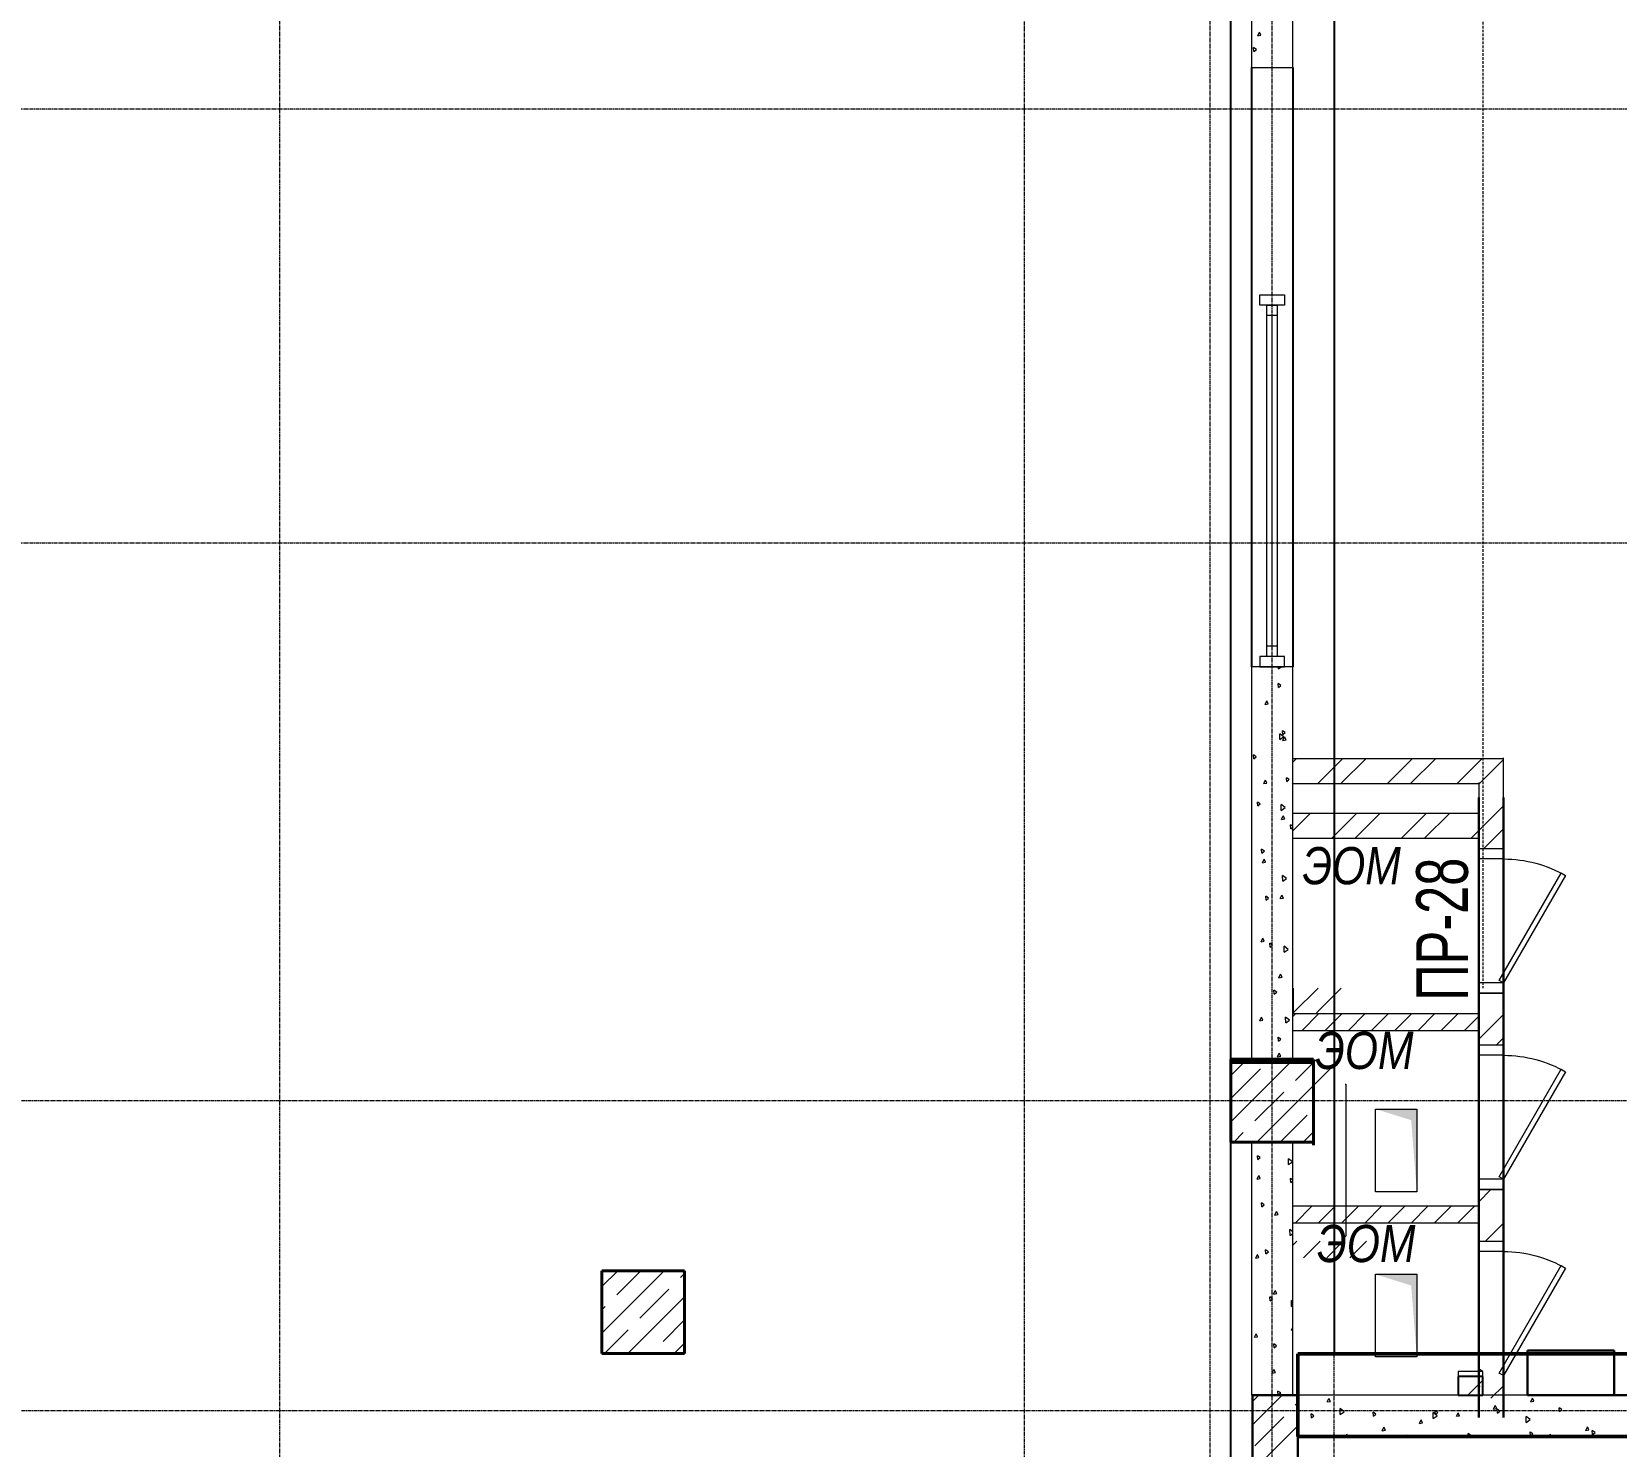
# Model space of a CAD drawing. Header units: millimetres. Extents: x -231292 to 573618, y -153144 to 564035.
# Drawn here: x 15483 to 23148, y -93817 to -86972 of the extents above; entities that cross this region are included whole.
import ezdxf
from ezdxf.enums import TextEntityAlignment as Align

# ---------------------------------------------------------------- set-up
doc = ezdxf.new("R2010")
doc.units = ezdxf.units.MM
for name, pattern in [('CENTER2', [28.575, 19.05, -3.175, 3.175, -3.175]), ('DASHED', [19.05, 12.7, -6.35]), ('HIDDEN2', [4.7625, 3.175, -1.5875])]:
    doc.linetypes.add(name, pattern=pattern)
doc.layers.get('0').update_dxf_attribs({"color": 250})
for name, color, linetype, lineweight in [('АР_Колонны', 250, 'Continuous', 35), ('АР_Мебель', 250, 'Continuous', 5), ('АР_Окна', 250, 'Continuous', 5), ('АР_Стены ЖБ', 250, 'Continuous', 35), ('АР_Стены кирпич', 250, 'Continuous', 20), ('АР_Стены ПЕНОблок', 250, 'Continuous', 20), ('АР_Штриховка', 250, 'Continuous', 0), ('Двери кабины', 250, 'Continuous', 0), ('РД_Оси_100', 250, 'Continuous', 0), ('РД_проем_инж перемыч_фахверк', 250, 'Continuous', 18), ('ЭОМ_отверстия', 250, 'Continuous', 5)]:
    doc.layers.add(name, color=color, linetype=linetype, lineweight=lineweight)
for name, color, linetype, lineweight, plot in [('КР_Балки-0.5', 60, 'Continuous', 50, False), ('РД_Проем', 250, 'Continuous', 0, False), ('РД_проем_инж перемыч_подсчет', 250, 'Continuous', 30, False)]:
    doc.layers.add(name, color=color, linetype=linetype, lineweight=lineweight, plot=plot)
doc.layers.add('МАГНИТЫ', color=7, linetype='Continuous', lineweight=30, true_color=0xd100d1)
doc.layers.add('РД_Витраж_вн', color=250, linetype='Continuous')
doc.layers.add('РД_Перемычка инж проемов', color=250, linetype='Continuous')
doc.styles.add('Arial0', font='arial.ttf')
doc.styles.add('MtXpl_Arial_Narrow', font='ARIALNI.TTF')
doc.styles.add('style1', font='ARIALN.TTF')
doc.styles.add('ккк', font='isocpeur.ttf', dxfattribs={"width": 0.85, "oblique": 15})

# ---------------------------------------------------------------- blocks, each defined once
blk = doc.blocks.new('оси_рен')
at = {"layer": 'РД_Оси_100', "color": 251, "linetype": 'CENTER2', "true_color": 0x636466}
for p, q in [((1189697.958, 197413.25), (1241712.916, 197413.25)), ((1189697.958, 195313.25), (1241712.916, 195313.25))]:
    blk.add_line(p, q, dxfattribs=at)
for points in [[(1203452.916, 135558.25), (1203452.916, 223268.25)], [(1207052.916, 223268.25), (1207052.916, 135558.25)], [(1207952.916, 135558.25), (1207952.916, 223268.25)], [(1208252.916, 135558.25), (1208252.916, 223268.25)], [(1208552.916, 135558.25), (1208552.916, 223268.25)], [(1241712.916, 192613.25), (1189697.958, 192613.25)], [(1241712.916, 191113.25), (1190197.958, 191113.25), (1189697.958, 191263.25)]]:
    blk.add_lwpolyline(points, dxfattribs=at)
blk = doc.blocks.new('otv')
at = {"linetype": 'Continuous'}
blk.add_lwpolyline([(0, -1), (0, 0), (1, 0), (1, -1)], close=True, dxfattribs=at)
blk.add_solid([(0, -1), (0, 0), (0.135, -0.137), (1, 0)], dxfattribs=at)
blk = doc.blocks.new('MOK-МаркаПеремычки')
at = {"color": 0, "style": 'ккк', "oblique": 15, "width": 0.85}
blk.add_attdef('АР-ПРОЕМ:ПЕРЕМЫЧКА', text='', height=2.5, dxfattribs=at).set_placement((0, 0), align=Align.MIDDLE)

msp = doc.modelspace()

# ---------------------------------------------------------------- hatches: boundary and pattern name
at = {"layer": 'АР_Штриховка', "linetype": 'Continuous', "lineweight": 0}
h = msp.add_hatch(dxfattribs=at)
h.set_pattern_fill('ANSI32', color=256, scale=25, style=0)
h.set_pattern_definition([(45, (8882.19, -162365.32), (-168.3798, 168.3798), []), (45, (8994.44, -162365.32), (-168.3798, 168.3798), [])])
h.paths.add_polyline_path([(21582.185, -90490.308), (21582.185, -90610.308), (22482.185, -90610.308), (22602.185, -90490.308)], flags=0)
h = msp.add_hatch(dxfattribs=at)
h.set_pattern_fill('ANSI32', color=256, scale=25, angle=-360, style=0)
h.set_pattern_definition([(45, (8883.46, -162360.2), (-168.3798, 168.3798), []), (45, (8995.7, -162360.2), (-168.3798, 168.3798), [])])
h.paths.add_polyline_path([(22603.458, -90485.185), (22483.458, -90605.185), (22483.458, -90755.185), (22513.458, -90835.185), (22603.458, -90875.185)], flags=0)
h.paths.add_polyline_path([(22603.458, -90875.185), (22513.458, -90835.185), (22483.458, -90875.185), (22483.458, -90925.185), (22603.458, -90925.185)], flags=0)
h.paths.add_polyline_path([(22603.458, -91625.185), (22483.458, -91625.185), (22483.458, -91875.185), (22603.458, -91875.185)], flags=0)
h.paths.add_polyline_path([(22603.458, -92575.185), (22483.458, -92575.185), (22483.458, -92825.185), (22603.458, -92825.185)], flags=0)
h.paths.add_polyline_path([(22603.458, -93525.185), (22483.458, -93525.185), (22483.458, -93585.185), (22603.458, -93585.185)], flags=0)
h = msp.add_hatch(dxfattribs=at)
h.set_pattern_fill('ANSI32', color=256, scale=25, style=0)
h.set_pattern_definition([(45, (8883.46, -162360.2), (-168.3798, 168.3798), []), (45, (8995.7, -162360.2), (-168.3798, 168.3798), [])])
h.paths.add_polyline_path([(21583.458, -90755.185), (21583.458, -90875.185), (22483.458, -90875.185), (22513.458, -90835.185), (22483.458, -90755.185)], flags=0)
at = {"layer": 'АР_Штриховка', "linetype": 'Continuous', "lineweight": 0, "ltscale": 0.5}
h = msp.add_hatch(dxfattribs=at)
h.set_pattern_fill('ANSI31', color=256, scale=25, angle=-360, style=0)
h.set_pattern_definition([(45, (8883.46, -162360.19), (-56.1266, 56.1266), [])])
h.paths.add_polyline_path([(22483.458, -91805.185), (22483.458, -91725.185), (21583.458, -91725.185), (21583.458, -91805.185)], flags=0)
h = msp.add_hatch(dxfattribs=at)
h.set_pattern_fill('ANSI31', color=256, scale=25, style=0)
h.set_pattern_definition([(45, (8883.46, -162360.19), (-56.1266, 56.1266), [])])
h.paths.add_polyline_path([(22483.458, -92735.185), (22483.458, -92655.185), (21583.458, -92655.185), (21583.458, -92735.185)], flags=0)

# ---------------------------------------------------------------- linework, layer by layer
at = {"lineweight": -3}
for points in [[(21783.458, -93370.275), (36407.809, -93370.275), (36407.809, -76377.472), (21783.458, -76377.472)], [(21283.458, -80265.283), (8983.458, -80265.283), (8983.458, -98050.283), (21283.458, -98050.283)]]:
    msp.add_lwpolyline(points, close=True, dxfattribs=at)
at = {"layer": 'АР_Колонны', "color": 18, "linetype": 'HIDDEN2', "lineweight": 25, "true_color": 0x000000}
for p, q in [((21283.458, -91945.283), (21683.458, -91945.283)), ((21283.458, -92345.283), (21283.458, -91945.283)), ((21683.458, -91945.283), (21683.458, -92345.283)), ((21683.458, -92345.283), (21283.458, -92345.283)), ((18240.856, -92968.125), (18640.856, -92968.125)), ((18240.856, -93368.125), (18240.856, -92968.125)), ((18640.856, -92968.125), (18640.856, -93368.125)), ((18640.856, -93368.125), (18240.856, -93368.125))]:
    msp.add_line(p, q, dxfattribs=at)
at = {"layer": 'АР_Колонны', "color": 18, "linetype": 'Continuous', "lineweight": 30, "true_color": 0x000000}
for p, q in [((21683.458, -91945.283), (21283.458, -91945.283)), ((21283.458, -91945.283), (21283.458, -92345.283)), ((21683.458, -92345.283), (21683.458, -91945.283)), ((21283.458, -92345.283), (21683.458, -92345.283)), ((18640.856, -92968.125), (18240.856, -92968.125)), ((18240.856, -92968.125), (18240.856, -93368.125)), ((18640.856, -93368.125), (18640.856, -92968.125)), ((18240.856, -93368.125), (18640.856, -93368.125))]:
    msp.add_line(p, q, dxfattribs=at)
at = {"layer": 'АР_Колонны', "linetype": 'HIDDEN2', "lineweight": 25}
for p, q in [((21283.458, -91960.193), (21683.458, -91960.193)), ((21683.458, -91960.193), (21683.458, -92360.193))]:
    msp.add_line(p, q, dxfattribs=at)
at = {"layer": 'АР_Колонны', "linetype": 'Continuous', "lineweight": 35}
for p in [(21283.458, -91960.193), (21683.458, -92360.193)]:
    msp.add_line(p, (21683.458, -91960.193), dxfattribs=at)
at = {"layer": 'АР_Мебель', "color": 18, "linetype": 'DASHED', "true_color": 0x000000}
for p, q in [((21583.458, -91600.283), (21583.458, -76465.283)), ((22503.452, -76465.314), (22503.417, -91600.314))]:
    msp.add_line(p, q, dxfattribs=at)
at = {"layer": 'АР_Окна', "color": 18, "linetype": 'Continuous', "lineweight": 5, "true_color": 0x000000}
for p, q in [((21383.458, -90045.283), (21383.458, -88245.283)), ((21583.458, -90045.283), (21583.458, -88245.283)), ((21508.458, -88345.283), (21458.458, -88345.283)), ((21483.458, -89945.283), (21483.458, -88345.283)), ((21508.458, -89945.283), (21458.458, -89945.283))]:
    msp.add_line(p, q, dxfattribs=at)
for points in [[(21423.458, -88295.283), (21423.458, -88245.283), (21543.458, -88245.283), (21543.458, -88295.283)], [(21508.458, -89995.283), (21458.458, -89995.283), (21458.458, -88295.283), (21508.458, -88295.283)], [(21423.458, -89995.283), (21423.458, -90045.283), (21543.458, -90045.283), (21543.458, -89995.283)]]:
    msp.add_lwpolyline(points, close=True, dxfattribs=at)
at = {"layer": 'АР_Стены ЖБ', "color": 18, "linetype": 'Continuous', "lineweight": 40, "true_color": 0x000000}
for p, q in [((21683.458, -91945.283), (21283.458, -91945.283)), ((21283.458, -91945.283), (21283.458, -92345.283)), ((21683.458, -92345.283), (21683.458, -91945.283)), ((21283.458, -92345.283), (21683.458, -92345.283)), ((18640.856, -92968.125), (18240.856, -92968.125)), ((18240.856, -92968.125), (18240.856, -93368.125)), ((18640.856, -93368.125), (18640.856, -92968.125)), ((18240.856, -93368.125), (18640.856, -93368.125))]:
    msp.add_line(p, q, dxfattribs=at)
at = {"layer": 'АР_Стены ЖБ', "linetype": 'Continuous', "lineweight": 40}
for p, q in [((21683.458, -91960.193), (21283.458, -91960.193)), ((21683.458, -92360.193), (21683.458, -91960.193))]:
    msp.add_line(p, q, dxfattribs=at)
at = {"layer": 'АР_Стены ЖБ', "color": 18, "linetype": 'Continuous', "lineweight": 30, "true_color": 0x000000}
for p, q in [((21608.506, -93570.275), (21388.506, -93570.275)), ((21388.506, -93570.275), (21388.506, -98050.283)), ((21608.506, -98270.283), (21608.506, -93570.275))]:
    msp.add_line(p, q, dxfattribs=at)
at = {"layer": 'АР_Стены кирпич', "linetype": 'Continuous', "lineweight": 20}
for p, q in [((22602.185, -90490.308), (21582.185, -90490.308)), ((22603.458, -90925.185), (22603.458, -90485.185)), ((21582.185, -90610.308), (22482.185, -90610.308)), ((22483.458, -90605.185), (22483.458, -90755.185)), ((22483.458, -90755.185), (21583.458, -90755.185)), ((21583.458, -90875.185), (22483.458, -90875.185)), ((22483.458, -90875.185), (22483.458, -90925.185)), ((22483.458, -90925.185), (22603.458, -90925.185)), ((22603.458, -91625.185), (22483.458, -91625.185)), ((22483.458, -91625.185), (22483.458, -91875.185)), ((22603.458, -91875.185), (22603.458, -91625.185)), ((22483.458, -91875.185), (22603.458, -91875.185)), ((22603.458, -92575.185), (22483.458, -92575.185)), ((22483.458, -92575.185), (22483.458, -92825.185)), ((22603.458, -92825.185), (22603.458, -92575.185)), ((22483.458, -92825.185), (22603.458, -92825.185))]:
    msp.add_line(p, q, dxfattribs=at)
at = {"layer": 'АР_Стены кирпич', "linetype": 'Continuous', "lineweight": 0}
for p, q in [((22483.458, -90925.185), (22483.458, -91625.185)), ((22603.458, -91625.185), (22603.458, -90925.185)), ((22483.458, -91875.185), (22483.458, -92575.185)), ((22603.458, -92575.185), (22603.458, -91875.185)), ((22483.458, -92825.185), (22483.458, -93525.185)), ((22603.458, -93525.185), (22603.458, -92825.185))]:
    msp.add_line(p, q, dxfattribs=at)
at = {"layer": 'АР_Стены кирпич', "color": 18, "linetype": 'Continuous', "lineweight": 25, "true_color": 0x000000}
for p, q in [((21583.458, -91600.283), (21583.458, -91720.283)), ((21683.458, -91945.283), (21683.458, -92065.283)), ((22503.458, -93480.275), (22383.458, -93480.275)), ((22383.458, -93480.275), (22383.458, -93570.275)), ((22503.458, -93570.275), (22503.458, -93480.275)), ((22383.458, -93570.275), (22503.458, -93570.275))]:
    msp.add_line(p, q, dxfattribs=at)
at = {"layer": 'АР_Стены ПЕНОблок', "color": 18, "linetype": 'Continuous', "lineweight": 20, "true_color": 0x000000}
for p, q in [((21383.458, -86345.283), (21383.458, -87145.283)), ((21583.458, -87145.283), (21583.458, -86345.283)), ((21383.458, -87145.283), (21583.458, -87145.283)), ((21583.458, -90045.283), (21383.458, -90045.283)), ((21383.458, -90045.283), (21383.458, -91945.283)), ((21583.458, -91945.283), (21583.458, -90045.283)), ((21383.458, -91945.283), (21583.458, -91945.283)), ((21583.458, -92345.283), (21383.458, -92345.283)), ((21383.458, -92345.283), (21383.458, -93570.275)), ((21583.458, -93570.275), (21583.458, -92345.283)), ((21582.458, -92825.275), (21582.458, -92905.275)), ((21383.458, -93570.275), (21583.458, -93570.275)), ((22383.458, -93570.275), (21608.506, -93570.275)), ((21608.506, -93570.275), (21608.506, -93770.275)), ((23203.458, -93570.275), (22383.458, -93570.275)), ((21608.506, -93770.275), (22383.458, -93770.275)), ((22383.458, -93770.275), (23203.458, -93770.275))]:
    msp.add_line(p, q, dxfattribs=at)
at = {"layer": 'АР_Стены ПЕНОблок', "linetype": 'Continuous', "lineweight": 20}
for p, q in [((22483.458, -91725.185), (21583.458, -91725.185)), ((22483.458, -91805.185), (22483.458, -91725.185)), ((21583.458, -91805.185), (22483.458, -91805.185)), ((22483.458, -92655.185), (21583.458, -92655.185)), ((22483.458, -92735.185), (22483.458, -92655.185)), ((21583.458, -92735.185), (22483.458, -92735.185))]:
    msp.add_line(p, q, dxfattribs=at)
at = {"layer": 'АР_Штриховка', "color": 18, "linetype": 'Continuous', "lineweight": 0, "true_color": 0x000000}
for p, q in [((21414.279, -86991.421), (21422.027, -86974.018)), ((21414.301, -86991.478), (21429.261, -86988.57)), ((21429.262, -86988.569), (21422.05, -86974.074)), ((21407.307, -87057.79), (21393.972, -87048.609)), ((21395.671, -87067.525), (21394.011, -87048.548)), ((21395.673, -87067.527), (21407.347, -87057.731)), ((21513.705, -90054.653), (21513.511, -90045.283)), ((21513.684, -90054.645), (21526.484, -90045.283)), ((21526.222, -90135.835), (21512.887, -90126.653)), ((21514.586, -90145.57), (21512.925, -90126.592)), ((21514.588, -90145.572), (21526.262, -90135.776)), ((21449.299, -90227.585), (21457.047, -90210.182)), ((21449.32, -90227.639), (21464.279, -90224.731)), ((21464.281, -90224.731), (21457.069, -90210.235)), ((21386.127, -90253.388), (21383.458, -90251.55)), ((21383.458, -90255.603), (21386.167, -90253.329)), ((21539.234, -90383.993), (21520.193, -90368.92)), ((21520.791, -90397.479), (21520.201, -90368.91)), ((21546.146, -90363.565), (21532.811, -90354.383)), ((21534.509, -90373.3), (21532.849, -90354.322)), ((21534.511, -90373.302), (21546.186, -90363.506)), ((21520.771, -90397.472), (21539.221, -90383.976)), ((21535.839, -90401.526), (21543.587, -90384.123)), ((21535.859, -90401.581), (21550.819, -90398.673)), ((21550.821, -90398.672), (21543.609, -90384.177)), ((21406.051, -90481.118), (21392.716, -90471.936)), ((21394.415, -90490.853), (21392.755, -90471.876)), ((21394.417, -90490.856), (21406.091, -90481.059)), ((21442.859, -90610.363), (21450.607, -90592.96)), ((21442.879, -90610.417), (21457.839, -90607.509)), ((21457.841, -90607.508), (21450.629, -90593.013)), ((21566.069, -90591.295), (21552.735, -90582.113)), ((21554.433, -90601.03), (21552.773, -90582.053)), ((21554.435, -90601.032), (21566.11, -90591.236)), ((21425.975, -90708.848), (21412.64, -90699.666)), ((21414.339, -90718.583), (21412.678, -90699.606)), ((21414.34, -90718.586), (21426.015, -90708.79)), ((21546.321, -90726.82), (21527.279, -90711.747)), ((21527.878, -90740.306), (21527.287, -90711.737)), ((21527.857, -90740.299), (21546.308, -90726.803)), ((21529.399, -90784.304), (21537.147, -90766.901)), ((21529.419, -90784.358), (21544.379, -90781.45)), ((21544.381, -90781.449), (21537.169, -90766.954)), ((21583.458, -90817.279), (21572.658, -90809.843)), ((21574.357, -90828.76), (21572.697, -90809.783)), ((21574.359, -90828.762), (21583.458, -90821.127)), ((21445.899, -90936.578), (21432.564, -90927.396)), ((21434.262, -90946.314), (21432.602, -90927.336)), ((21434.264, -90946.316), (21445.939, -90936.52)), ((21436.419, -90993.141), (21444.167, -90975.737)), ((21436.439, -90993.194), (21451.399, -90990.287)), ((21451.401, -90990.286), (21444.189, -90975.79)), ((21553.407, -91069.647), (21534.366, -91054.574)), ((21534.964, -91083.133), (21534.374, -91054.564)), ((21534.944, -91083.125), (21553.395, -91069.629)), ((21465.823, -91164.308), (21452.488, -91155.126)), ((21454.186, -91174.044), (21452.526, -91155.066)), ((21454.188, -91174.046), (21465.863, -91164.25)), ((21522.959, -91167.082), (21530.707, -91149.679)), ((21522.979, -91167.136), (21537.939, -91164.228)), ((21537.941, -91164.227), (21530.729, -91149.732)), ((21429.979, -91375.918), (21437.727, -91358.515)), ((21429.999, -91375.972), (21444.959, -91373.064)), ((21444.96, -91373.063), (21437.749, -91358.568)), ((21485.746, -91392.038), (21472.412, -91382.857)), ((21474.11, -91401.774), (21472.45, -91382.796)), ((21474.112, -91401.776), (21485.786, -91391.98)), ((21560.494, -91412.473), (21541.453, -91397.401)), ((21542.051, -91425.96), (21541.46, -91397.391)), ((21542.03, -91425.952), (21560.481, -91412.456)), ((21516.519, -91549.86), (21524.267, -91532.457)), ((21516.539, -91549.913), (21531.499, -91547.005)), ((21531.5, -91547.004), (21524.289, -91532.509)), ((21585.806, -91720.283), (21705.806, -91600.283)), ((21698.059, -91720.283), (21818.059, -91600.283)), ((21505.67, -91619.768), (21492.335, -91610.587)), ((21494.034, -91629.504), (21492.374, -91610.526)), ((21494.036, -91629.506), (21505.71, -91619.71)), ((21423.539, -91758.696), (21431.287, -91741.293)), ((21423.559, -91758.75), (21438.519, -91755.842)), ((21438.52, -91755.841), (21431.309, -91741.346)), ((21567.581, -91755.3), (21548.539, -91740.227)), ((21549.138, -91768.786), (21548.547, -91740.218)), ((21549.117, -91768.779), (21567.568, -91755.283)), ((21525.594, -91847.498), (21512.259, -91838.317)), ((21513.958, -91857.234), (21512.297, -91838.256)), ((21513.959, -91857.236), (21525.634, -91847.44)), ((21510.079, -91932.638), (21517.827, -91915.234)), ((21510.099, -91932.691), (21525.059, -91929.783)), ((21525.06, -91929.782), (21517.849, -91915.287)), ((21683.458, -91959.39), (21697.566, -91945.283)), ((21689.819, -92065.283), (21809.819, -91945.283)), ((21425.347, -92420.511), (21412.012, -92411.33)), ((21413.711, -92430.248), (21412.05, -92411.27)), ((21413.712, -92430.25), (21425.387, -92420.454)), ((21581.754, -92440.954), (21562.712, -92425.881)), ((21563.311, -92454.44), (21562.72, -92425.871)), ((21563.29, -92454.433), (21581.741, -92440.936)), ((21410.659, -92524.252), (21418.407, -92506.849)), ((21410.679, -92524.305), (21425.639, -92521.397)), ((21425.64, -92521.396), (21418.428, -92506.901)), ((21583.458, -92529.375), (21572.031, -92521.507)), ((21573.729, -92540.424), (21572.069, -92521.447)), ((21573.731, -92540.426), (21583.458, -92532.264)), ((21445.271, -92648.241), (21431.936, -92639.06)), ((21433.634, -92657.978), (21431.974, -92639)), ((21433.636, -92657.98), (21445.311, -92648.184)), ((21497.199, -92698.193), (21504.947, -92680.79)), ((21497.219, -92698.246), (21512.179, -92695.338)), ((21512.18, -92695.337), (21504.968, -92680.842)), ((21583.458, -92779.52), (21569.799, -92768.708)), ((21570.398, -92797.267), (21569.807, -92768.698)), ((21570.377, -92797.259), (21583.458, -92787.691)), ((21404.219, -92907.03), (21411.967, -92889.627)), ((21404.239, -92907.082), (21419.199, -92904.174)), ((21419.2, -92904.173), (21411.988, -92889.678)), ((21465.195, -92875.972), (21451.86, -92866.79)), ((21453.558, -92885.708), (21451.898, -92866.73)), ((21453.56, -92885.71), (21465.235, -92875.914)), ((21490.759, -93080.971), (21498.507, -93063.568)), ((21505.74, -93078.115), (21498.528, -93063.619)), ((21485.119, -93103.702), (21471.784, -93094.52)), ((21473.482, -93113.438), (21471.822, -93094.46)), ((21473.484, -93113.44), (21485.158, -93103.644)), ((21490.779, -93081.023), (21505.739, -93078.115)), ((21583.458, -93116.737), (21576.886, -93111.535)), ((21577.484, -93140.093), (21576.894, -93111.525)), ((21577.464, -93140.086), (21583.458, -93135.701)), ((21397.779, -93289.808), (21405.527, -93272.404)), ((21397.798, -93289.86), (21412.758, -93286.952)), ((21412.76, -93286.951), (21405.548, -93272.456)), ((21577.299, -93254.912), (21583.458, -93241.079)), ((21577.318, -93254.965), (21583.458, -93253.771)), ((21505.042, -93331.432), (21491.708, -93322.25)), ((21493.406, -93341.168), (21491.745, -93322.19)), ((21493.408, -93341.17), (21505.082, -93331.374)), ((21484.319, -93463.749), (21492.067, -93446.346)), ((21499.3, -93460.892), (21492.088, -93446.397)), ((21484.338, -93463.801), (21499.298, -93460.893)), ((22429.89, -93570.275), (22503.458, -93496.708)), ((21524.966, -93559.162), (21511.631, -93549.98)), ((21513.33, -93568.898), (21511.669, -93549.921)), ((21513.331, -93568.9), (21525.006, -93559.104)), ((21750.379, -93602.795), (21758.127, -93585.392)), ((21750.398, -93602.847), (21765.358, -93599.939)), ((21765.36, -93599.938), (21758.148, -93585.443)), ((22734.519, -93602.261), (22742.267, -93584.858)), ((22734.538, -93602.312), (22749.498, -93599.404)), ((22749.499, -93599.404), (22742.288, -93584.908)), ((21684.984, -93669.339), (21671.65, -93660.158)), ((21673.348, -93679.075), (21671.688, -93660.097)), ((21673.35, -93679.077), (21685.024, -93669.281)), ((21831.51, -93650.308), (21812.469, -93635.235)), ((21813.068, -93663.794), (21812.477, -93635.225)), ((21813.047, -93663.786), (21831.498, -93650.29)), ((21985.097, -93661.963), (21971.762, -93652.782)), ((21973.461, -93671.698), (21971.801, -93652.721)), ((21973.463, -93671.7), (21985.137, -93661.904)), ((22281.417, -93669.228), (22262.376, -93654.155)), ((22262.975, -93682.714), (22262.384, -93654.145)), ((22262.953, -93682.706), (22281.404, -93669.21)), ((22285.209, -93654.588), (22271.874, -93645.406)), ((22273.574, -93664.322), (22271.914, -93645.344)), ((22273.576, -93664.324), (22285.251, -93654.528)), ((22375.479, -93672.051), (22383.227, -93654.648)), ((22375.498, -93672.103), (22383.458, -93670.555)), ((22383.458, -93655.122), (22383.248, -93654.699)), ((22390.459, -93669.194), (22383.458, -93655.122)), ((22383.458, -93670.555), (22390.458, -93669.195)), ((22554.999, -93637.156), (22562.747, -93619.753)), ((22555.018, -93637.207), (22569.978, -93634.3)), ((22569.979, -93634.299), (22562.768, -93619.804)), ((22585.322, -93647.212), (22571.987, -93638.03)), ((22573.687, -93656.945), (22572.027, -93637.967)), ((22573.689, -93656.947), (22585.364, -93647.151)), ((22731.324, -93688.148), (22712.283, -93673.075)), ((22712.882, -93701.633), (22712.291, -93673.065)), ((22885.434, -93639.836), (22872.099, -93630.655)), ((22873.8, -93649.568), (22872.14, -93630.591)), ((22873.802, -93649.57), (22885.477, -93639.774)), ((22016.439, -93741.841), (22024.187, -93724.438)), ((22016.458, -93741.893), (22031.418, -93738.985)), ((22031.419, -93738.984), (22024.208, -93724.489)), ((22195.959, -93706.946), (22203.707, -93689.543)), ((22195.978, -93706.998), (22210.938, -93704.09)), ((22210.939, -93704.089), (22203.728, -93689.594)), ((22712.86, -93701.625), (22731.31, -93688.129)), ((22745.34, -93757.389), (22732.005, -93748.208)), ((22733.706, -93767.122), (22732.046, -93748.144)), ((23000.579, -93741.307), (23008.327, -93723.904)), ((23000.598, -93741.358), (23015.558, -93738.45)), ((23015.559, -93738.45), (23008.348, -93723.955)), ((23045.452, -93750.013), (23032.118, -93740.832)), ((23033.819, -93759.745), (23032.159, -93740.767)), ((23033.821, -93759.747), (23045.495, -93749.951)), ((21831.706, -93770.275), (21831.706, -93770.274)), ((21839.795, -93770.275), (21844.667, -93759.333)), ((21850.106, -93770.275), (21844.688, -93759.384)), ((22142.406, -93770.275), (22131.78, -93762.959)), ((22132.465, -93770.275), (22131.819, -93762.897)), ((22445.227, -93764.765), (22431.893, -93755.583)), ((22433.223, -93770.275), (22431.932, -93755.521)), ((22438.63, -93770.275), (22445.269, -93764.704)), ((22733.708, -93767.124), (22745.382, -93757.328)), ((22823.697, -93770.275), (22828.807, -93758.799)), ((22834.512, -93770.275), (22828.828, -93758.85))]:
    msp.add_line(p, q, dxfattribs=at)
at = {"layer": 'АР_Штриховка', "color": 18, "linetype": 'Continuous', "lineweight": 5, "true_color": 0x000000}
for p, q in [((21283.458, -92022.631), (21360.806, -91945.283)), ((21283.458, -92247.137), (21585.312, -91945.283)), ((21287.437, -92130.905), (21427.753, -91990.589)), ((21596.133, -92046.715), (21683.458, -91959.39)), ((21399.69, -92243.158), (21540.007, -92102.842)), ((21409.819, -92345.283), (21683.458, -92071.644)), ((21522.072, -92345.283), (21652.26, -92215.095)), ((21634.325, -92345.283), (21683.458, -92296.15)), ((21297.566, -92345.283), (21343.563, -92299.285)), ((18240.856, -93044.676), (18317.407, -92968.125)), ((18240.856, -93269.182), (18541.913, -92968.125)), ((18312.727, -93085.058), (18429.66, -92968.125)), ((18621.423, -93000.868), (18640.856, -92981.435)), ((18424.98, -93197.311), (18565.297, -93056.994)), ((18366.42, -93368.125), (18640.856, -93093.689)), ((18240.856, -93156.929), (18256.6, -93141.184)), ((18537.233, -93309.564), (18640.856, -93205.942)), ((18254.166, -93368.125), (18368.854, -93253.437)), ((18478.673, -93368.125), (18481.107, -93365.691)), ((18590.926, -93368.125), (18640.856, -93318.195)), ((21388.506, -93713.634), (21531.865, -93570.275)), ((21388.506, -93601.381), (21419.612, -93570.275)), ((21399.69, -93814.703), (21540.007, -93674.387)), ((21596.133, -93618.26), (21608.506, -93605.887)), ((21388.506, -93938.14), (21608.506, -93718.141))]:
    msp.add_line(p, q, dxfattribs=at)
at = {"layer": 'АР_Штриховка', "color": 18, "linetype": 'Continuous', "lineweight": 0, "ltscale": 0.5, "true_color": 0x000000}
for p, q in [((21582.458, -92846.163), (21603.346, -92825.275)), ((21635.599, -92905.275), (21715.599, -92825.275)), ((21747.852, -92905.275), (21827.852, -92825.275)), ((21860.105, -92905.275), (21940.105, -92825.275))]:
    msp.add_line(p, q, dxfattribs=at)
at = {"layer": 'Двери кабины', "color": 18, "linetype": 'Continuous', "lineweight": 0, "true_color": 0x000000}
for p, q in [((22503.458, -93455.275), (22481.807, -93442.775)), ((22383.458, -93455.275), (22383.458, -93480.275)), ((22503.458, -93455.275), (22383.458, -93455.275)), ((22383.458, -93480.275), (22503.458, -93480.275)), ((22503.458, -93480.275), (22503.458, -93455.275))]:
    msp.add_line(p, q, dxfattribs=at)
at = {"layer": 'Двери кабины', "linetype": 'Continuous', "lineweight": 0}
for points in [[(22483.458, -90975.185), (22483.458, -90925.185), (22603.458, -90925.185), (22603.458, -90975.185)], [(22603.458, -91575.185), (22581.807, -91562.685), (22881.807, -91043.07), (22903.458, -91055.57)], [(22483.458, -91575.185), (22483.458, -91625.185), (22603.458, -91625.185), (22603.458, -91575.185)], [(22483.458, -91925.185), (22483.458, -91875.185), (22603.458, -91875.185), (22603.458, -91925.185)], [(22603.458, -92525.185), (22581.807, -92512.685), (22881.807, -91993.07), (22903.458, -92005.57)], [(22483.458, -92525.185), (22483.458, -92575.185), (22603.458, -92575.185), (22603.458, -92525.185)], [(22483.458, -92875.185), (22483.458, -92825.185), (22603.458, -92825.185), (22603.458, -92875.185)], [(22603.458, -93475.185), (22581.807, -93462.685), (22881.807, -92943.07), (22903.458, -92955.57)]]:
    msp.add_lwpolyline(points, close=True, dxfattribs=at)
at = {"layer": 'Двери кабины', "linetype": 'Continuous', "lineweight": 0, "extrusion": (0, 0, -1)}
for centre in [(-22603.458, -91575.185), (-22603.458, -92525.185), (-22603.458, -93475.185)]:
    msp.add_arc(centre, 600, 90, 120, dxfattribs=at)
at = {"layer": 'КР_Балки-0.5', "color": 18, "ltscale": 200, "true_color": 0x000000}
for p, q in [((21683.458, -91945.283), (21283.458, -91945.283)), ((21683.458, -91945.283), (21283.458, -91945.283)), ((21608.506, -93770.275), (21608.506, -93370.275)), ((21608.506, -93370.275), (36283.458, -93370.283)), ((21608.506, -93770.275), (21608.506, -93370.275)), ((21608.506, -93370.275), (36283.458, -93370.283)), ((36283.458, -93770.283), (21608.506, -93770.275)), ((36283.458, -93770.283), (21608.506, -93770.275))]:
    msp.add_line(p, q, dxfattribs=at)
at = {"layer": 'МАГНИТЫ', "color": 18, "lineweight": 30, "true_color": 0x000000}
for p, q in [((22718.8, -93570.275), (22718.8, -93353.603)), ((22718.8, -93353.603), (23138.474, -93353.603)), ((23138.474, -93353.603), (23138.474, -93570.275)), ((23138.474, -93570.275), (22718.8, -93570.275))]:
    msp.add_line(p, q, dxfattribs=at)
at = {"layer": 'РД_Витраж_вн', "color": 18, "linetype": 'Continuous', "lineweight": 25, "true_color": 0x000000}
for p, q in [((21383.458, -87145.283), (21383.458, -90045.283)), ((21583.458, -87145.283), (21583.458, -90045.283))]:
    msp.add_line(p, q, dxfattribs=at)
at = {"layer": 'РД_Проем', "color": 18, "linetype": 'Continuous', "lineweight": 0, "true_color": 0x000000}
for p, q in [((21383.458, -87145.283), (21383.458, -90045.283)), ((21583.458, -87145.283), (21583.458, -90045.283))]:
    msp.add_line(p, q, dxfattribs=at)
at = {"layer": 'РД_Проем', "linetype": 'Continuous', "lineweight": 0}
for p, q in [((22483.458, -90925.185), (22483.458, -91625.185)), ((22603.458, -90925.185), (22603.458, -91625.185)), ((22483.458, -91875.185), (22483.458, -92575.185)), ((22603.458, -91875.185), (22603.458, -92575.185)), ((22483.458, -92825.185), (22483.458, -93525.185)), ((22603.458, -92825.185), (22603.458, -93525.185))]:
    msp.add_line(p, q, dxfattribs=at)
at = {"layer": 'РД_проем_инж перемыч_подсчет', "linetype": 'Continuous', "lineweight": 30}
for p, q in [((22483.458, -90678.193), (22483.458, -93678.193)), ((22603.458, -90678.193), (22603.458, -93678.193))]:
    msp.add_line(p, q, dxfattribs=at)
at = {"layer": 'РД_проем_инж перемыч_подсчет', "color": 18, "linetype": 'Continuous', "lineweight": 30, "true_color": 0x000000}
for p, q in [((25403.348, -93570.275), (23003.348, -93570.275)), ((25403.348, -93770.275), (23003.348, -93770.275))]:
    msp.add_line(p, q, dxfattribs=at)
at = {"layer": 'РД_проем_инж перемыч_фахверк', "color": 18, "linetype": 'Continuous', "lineweight": 18, "true_color": 0x000000}
for p, q in [((21383.458, -87145.283), (21383.458, -90045.283)), ((21583.458, -87145.283), (21583.458, -90045.283))]:
    msp.add_line(p, q, dxfattribs=at)
at = {"layer": 'РД_проем_инж перемыч_фахверк', "color": 18, "lineweight": 9, "true_color": 0x000000}
for p, q in [((21836.458, -92065.283), (21840.458, -92065.283)), ((21839.458, -92064.283), (21839.458, -92801.275)), ((21836.458, -92800.275), (21840.458, -92800.275))]:
    msp.add_line(p, q, dxfattribs=at)

# ---------------------------------------------------------------- block references
at = {"rotation": 359.999868838025}
msp.add_blockref('оси_рен', (-1186769.82, -284755.728), dxfattribs=at)
at = {"layer": 'РД_Перемычка инж проемов', "linetype": 'Continuous', "lineweight": -3}
ref = msp.add_blockref('MOK-МаркаПеремычки', (22305.296, -91315.002, 480), dxfattribs=dict(at, xscale=100, yscale=100, zscale=100, rotation=89.99999999999999))
ref.add_attrib('АР-ПРОЕМ:ПЕРЕМЫЧКА', 'ПР-28', dxfattribs={"layer": '0', "color": 0, "height": 250, "rotation": 90, "style": 'Arial0', "width": 0.7}).set_placement((22305.296, -91315.002, 480), align=Align.MIDDLE)
at = {"layer": 'ЭОМ_отверстия', "xscale": 400, "yscale": 200, "rotation": 270}
for p in [(22183.458, -92185.186), (22183.458, -92985.186)]:
    msp.add_blockref('otv', p, dxfattribs=at)

# ---------------------------------------------------------------- texts
at = {"layer": 'РД_проем_инж перемыч_фахверк', "color": 18, "lineweight": 50, "true_color": 0x000000, "style": 'style1'}
msp.add_text('734.99', height=1.75, rotation=90, dxfattribs=at).set_placement((21838.925, -92435.846))
at = {"layer": 'ЭОМ_отверстия', "lineweight": 50, "style": 'MtXpl_Arial_Narrow'}
for p in [(21630.628, -91097.523), (21692.075, -91991.583), (21701.518, -92926.021, 330)]:
    msp.add_text('ЭОМ', height=180, dxfattribs=at).set_placement(p)

doc.saveas('drawing.dxf')
